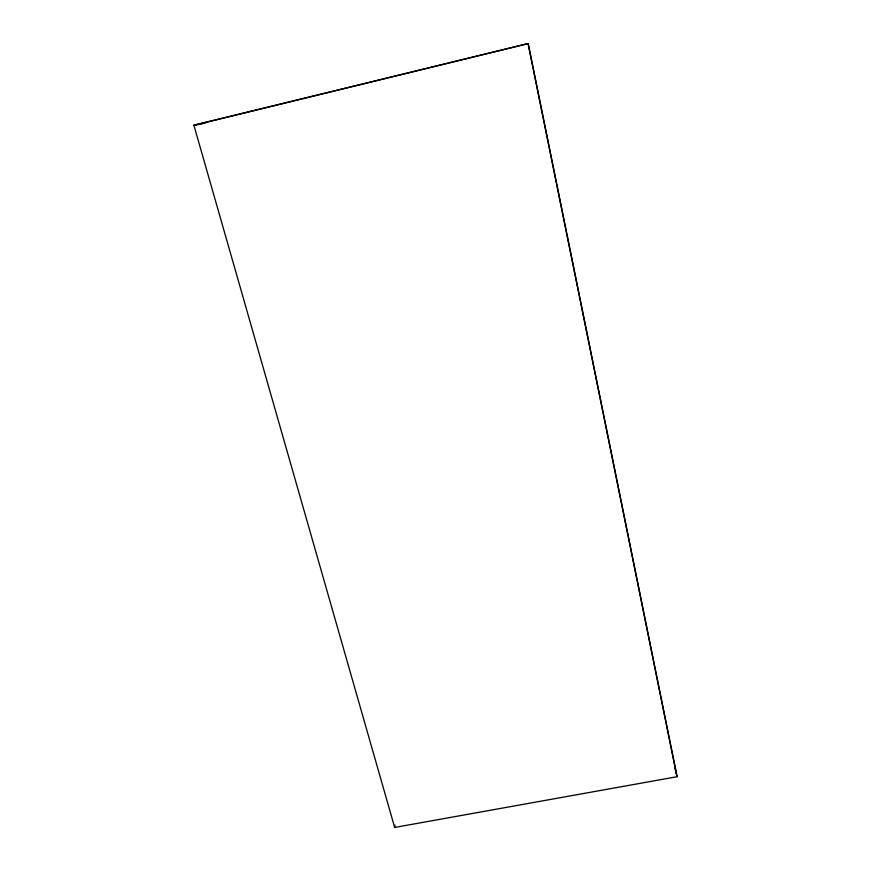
<?xml version="1.0" encoding="UTF-8"?>
<svg xmlns="http://www.w3.org/2000/svg" width="871" height="871" viewBox="0 0 871 871"><rect width="100%" height="100%" fill="white"/><g stroke="black" fill="none" stroke-linecap="round" stroke-linejoin="round"><path stroke-width="1.31" d="M394.661 827.45L193.874 125.184L528.229 43.55L677.126 776.703L394.661 827.45L394.988 825.164M528.229 43.55L195.55 124.923M193.874 125.184L202.257 123.867M202.018 123.344L205.959 122.735M674.655 766.926L677.126 776.703M528.338 45.063L676.299 773.437"/></g></svg>
